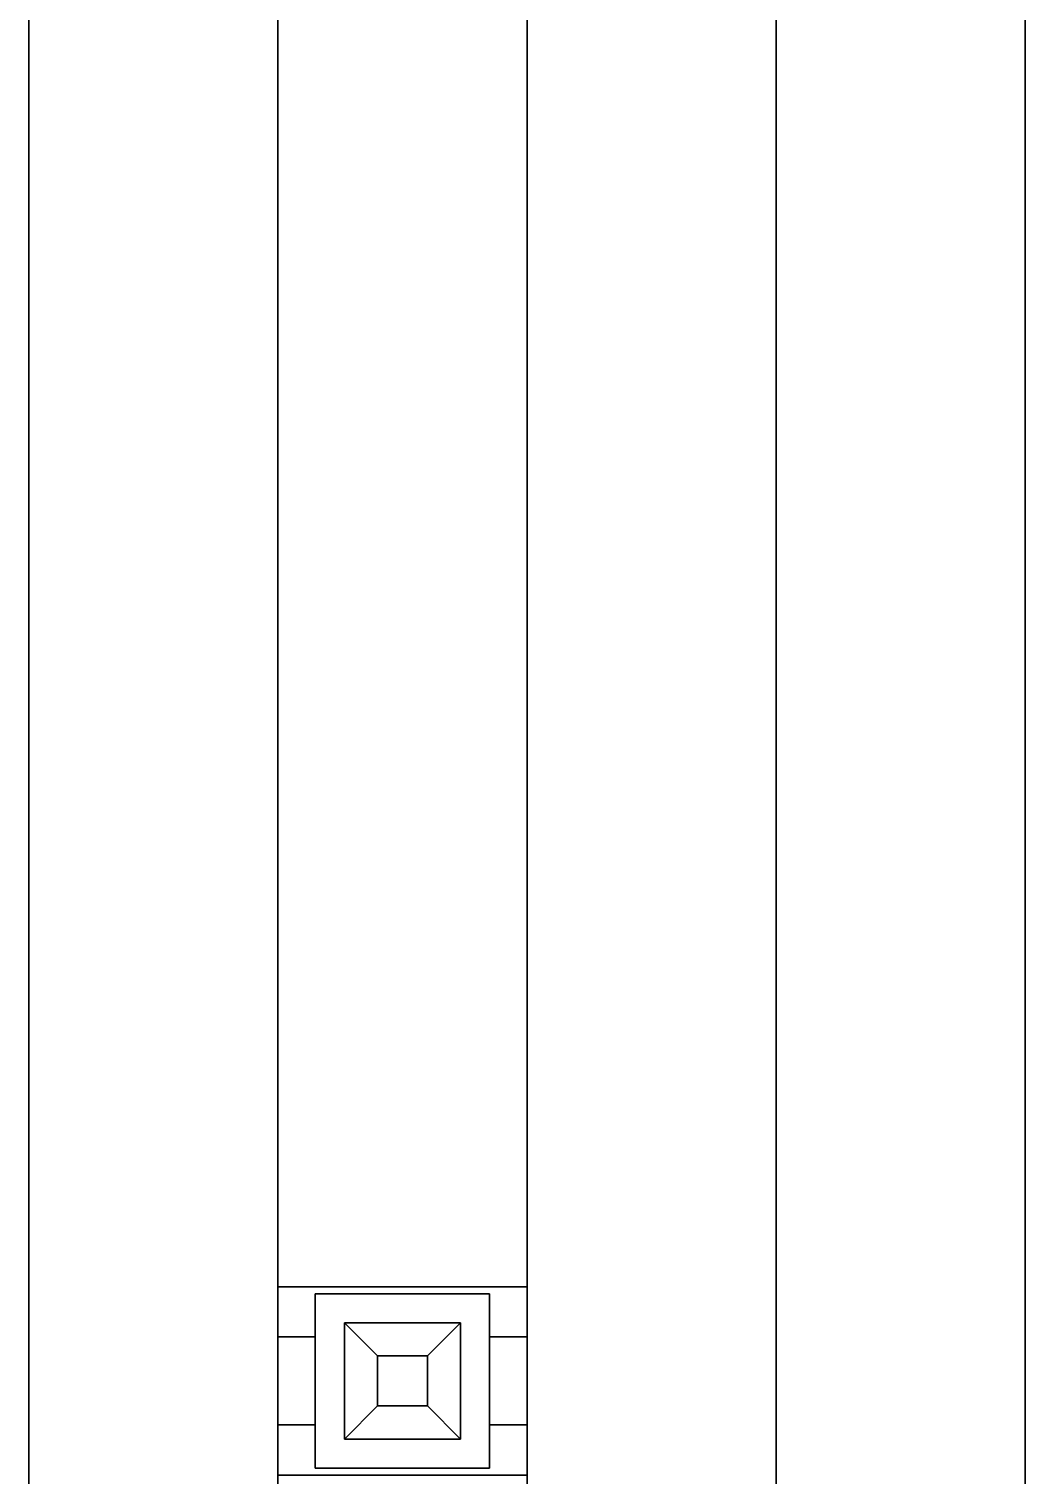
# Model space of a CAD drawing. Extents: x 291 to 834, y 188 to 661.
# Drawn here: x 420.7 to 432.7, y 203.47 to 220.89 of the extents above; entities that cross this region are included whole.
import ezdxf

# ---------------------------------------------------------------- set-up
doc = ezdxf.new("R2010")
doc.units = 0

msp = doc.modelspace()

# ---------------------------------------------------------------- linework, layer by layer
at = {"color": 7, "lineweight": 35}
for p, q in [((420.702, 249.077), (420.702, 192.697)), ((423.702, 249.077), (423.702, 205.74)), ((423.702, 249.077), (423.702, 192.697)), ((426.702, 249.077), (426.702, 192.697)), ((426.702, 249.077), (426.702, 205.74)), ((429.702, 249.077), (429.702, 192.697)), ((429.702, 249.077), (429.702, 192.697)), ((432.702, 249.077), (432.702, 192.697)), ((420.702, 195.593), (420.702, 246.181))]:
    msp.add_line(p, q, dxfattribs=at)
at = {"color": 7, "lineweight": 35, "ltscale": 0.075}
for p, q in [((423.702, 205.74), (426.702, 205.74)), ((423.702, 203.472), (426.702, 203.472))]:
    msp.add_line(p, q, dxfattribs=at)
at = {"color": 7, "lineweight": 35, "ltscale": 0.015115}
msp.add_line((426.702, 205.136), (426.702, 205.74), dxfattribs=at)
at = {"color": 7, "lineweight": 35, "ltscale": 0.0525}
for p, q in [((426.252, 205.656), (424.152, 205.656)), ((424.152, 203.556), (424.152, 205.656)), ((426.252, 205.656), (426.252, 203.556)), ((424.152, 203.556), (426.252, 203.556))]:
    msp.add_line(p, q, dxfattribs=at)
at = {"color": 7, "lineweight": 35, "ltscale": 0.035}
for p, q in [((424.502, 205.306), (425.902, 205.306)), ((424.502, 205.306), (424.502, 203.906)), ((425.902, 203.906), (425.902, 205.306)), ((425.902, 203.906), (424.502, 203.906))]:
    msp.add_line(p, q, dxfattribs=at)
at = {"color": 7, "lineweight": 35, "ltscale": 0.014142}
for p, q in [((424.502, 205.306), (424.902, 204.906)), ((425.902, 205.306), (425.502, 204.906)), ((424.502, 203.906), (424.902, 204.306)), ((425.902, 203.906), (425.502, 204.306))]:
    msp.add_line(p, q, dxfattribs=at)
at = {"color": 7, "lineweight": 35, "ltscale": 0.01125}
for p, q in [((423.702, 205.136), (424.152, 205.136)), ((426.252, 205.136), (426.702, 205.136)), ((423.702, 204.077), (424.152, 204.077)), ((426.252, 204.077), (426.702, 204.077))]:
    msp.add_line(p, q, dxfattribs=at)
at = {"color": 7, "lineweight": 35, "ltscale": 0.015}
for p, q in [((424.902, 204.906), (425.502, 204.906)), ((424.902, 204.906), (424.902, 204.306)), ((425.502, 204.306), (425.502, 204.906)), ((425.502, 204.306), (424.902, 204.306))]:
    msp.add_line(p, q, dxfattribs=at)
at = {"color": 7, "lineweight": 35, "ltscale": 0.015132}
msp.add_line((426.702, 203.472), (426.702, 204.077), dxfattribs=at)

doc.saveas('drawing.dxf')
